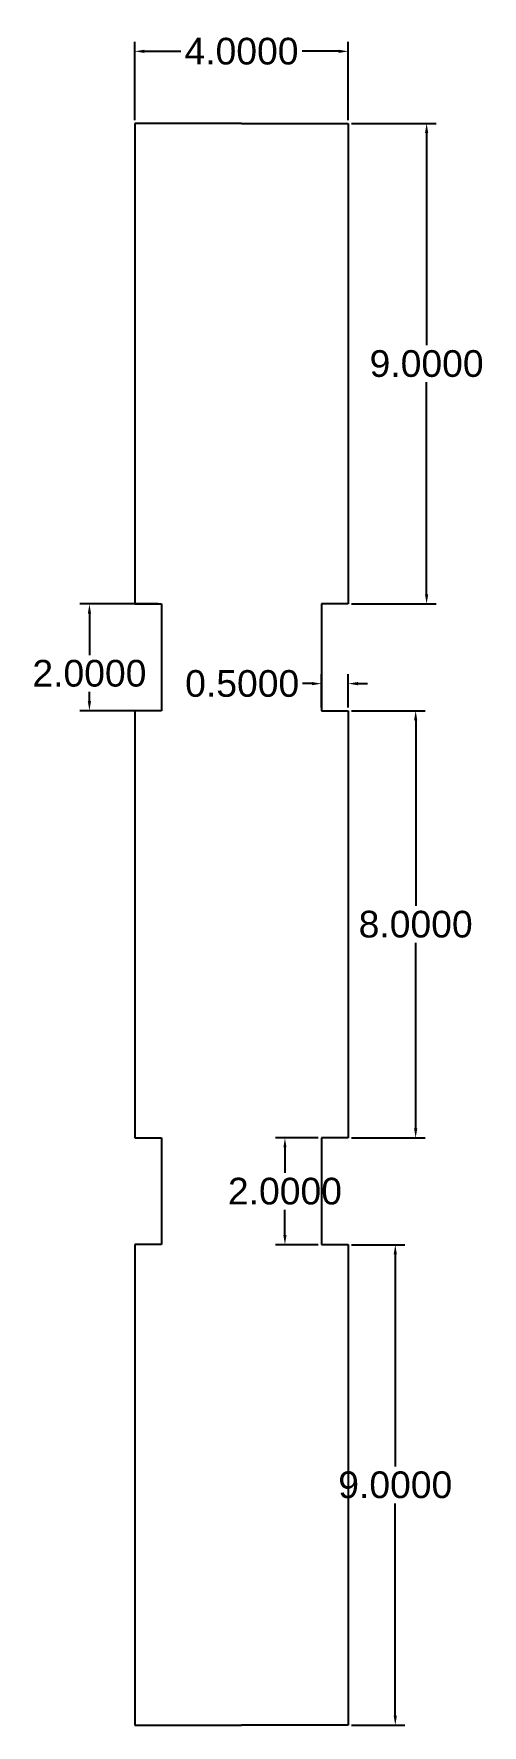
# Model space of a CAD drawing. Header units: inches. Extents: x 12.8 to 21.2, y 3.2 to 34.9.
import ezdxf

# ---------------------------------------------------------------- set-up
doc = ezdxf.new("R2010")
doc.units = ezdxf.units.IN
doc.header["$MEASUREMENT"] = 0
doc.layers.add('Measurements', color=9, linetype='Continuous')
doc.layers.add('Trigger pin', color=190, linetype='Continuous')
doc.styles.get("Standard").update_dxf_attribs({"font": 'arial.ttf'})
doc.dimstyles.get("Standard").update_dxf_attribs({"dimtxt": 0.5, "dimasz": 0.18, "dimexe": 0.18, "dimexo": 0.0625, "dimgap": 0.09, "dimtad": 0, "dimtih": 1, "dimtoh": 1, "dimdec": 4, "dimzin": 0, "dimdsep": 46, "dimtxsty": 'Standard', "dimcen": 0.09, "dimadec": 0, "dimazin": 0, "dimtfac": 1, "dimtdec": 4, "dimtofl": 0, "dimtmove": 0, "dimatfit": 3, "dimfxl": 1, "dimtolj": 1, "dimtzin": 0, "dimarcsym": 0})

# ---------------------------------------------------------------- blocks, each defined once
blk = doc.blocks.new('*D1')
at = {"layer": 'Defpoints', "color": 0, "transparency": 16777216}
for p in [(18.642, 34.58), (14.642, 33.229, 2.302), (18.642, 33.229, 2.302)]:
    blk.add_point(p, dxfattribs=at)
at = {"layer": 'Measurements', "color": 0, "lineweight": -2, "transparency": 16777216}
for p, q in [((14.642, 33.292), (14.642, 34.76)), ((14.822, 34.58), (15.505, 34.58)), ((18.462, 34.58), (17.779, 34.58)), ((18.642, 33.292), (18.642, 34.76))]:
    blk.add_line(p, q, dxfattribs=at)
at = {"layer": 'Measurements', "color": 0, "transparency": 16777216}
for points in [[(14.822, 34.61), (14.822, 34.55), (14.642, 34.58)], [(18.462, 34.61), (18.462, 34.55), (18.642, 34.58)]]:
    blk.add_solid(points, dxfattribs=at)
at = {"layer": 'Measurements', "color": 0, "transparency": 16777216, "insert": (16.642, 34.58), "char_height": 0.5, "attachment_point": 5}
blk.add_mtext('\\A1;4.0000', dxfattribs=at)
blk = doc.blocks.new('*D2')
at = {"layer": 'Defpoints', "color": 0, "transparency": 16777216}
for p in [(18.642, 33.229, 2.302), (18.642, 24.229, 2.302), (20.11, 24.229)]:
    blk.add_point(p, dxfattribs=at)
at = {"layer": 'Measurements', "color": 0, "lineweight": -2, "transparency": 16777216}
for p, q in [((18.705, 33.229), (20.29, 33.229)), ((20.11, 33.049), (20.11, 29.075)), ((20.11, 24.409), (20.11, 28.384)), ((18.705, 24.229), (20.29, 24.229))]:
    blk.add_line(p, q, dxfattribs=at)
at = {"layer": 'Measurements', "color": 0, "transparency": 16777216}
for points in [[(20.08, 33.049), (20.14, 33.049), (20.11, 33.229)], [(20.08, 24.409), (20.14, 24.409), (20.11, 24.229)]]:
    blk.add_solid(points, dxfattribs=at)
at = {"layer": 'Measurements', "color": 0, "transparency": 16777216, "insert": (20.11, 28.729), "char_height": 0.5, "attachment_point": 5}
blk.add_mtext('\\A1;9.0000', dxfattribs=at)
blk = doc.blocks.new('*D4')
at = {"layer": 'Defpoints', "color": 0, "transparency": 16777216}
for p in [(18.142, 14.229, 2.302), (17.456, 12.229), (18.142, 12.229, 2.302)]:
    blk.add_point(p, dxfattribs=at)
at = {"layer": 'Measurements', "color": 0, "lineweight": -2, "transparency": 16777216}
for p, q in [((18.08, 14.229), (17.276, 14.229)), ((17.456, 14.049), (17.456, 13.575)), ((17.456, 12.409), (17.456, 12.884)), ((18.08, 12.229), (17.276, 12.229))]:
    blk.add_line(p, q, dxfattribs=at)
at = {"layer": 'Measurements', "color": 0, "transparency": 16777216}
for points in [[(17.426, 14.049), (17.486, 14.049), (17.456, 14.229)], [(17.426, 12.409), (17.486, 12.409), (17.456, 12.229)]]:
    blk.add_solid(points, dxfattribs=at)
at = {"layer": 'Measurements', "color": 0, "transparency": 16777216, "insert": (17.456, 13.229), "char_height": 0.5, "attachment_point": 5}
blk.add_mtext('\\A1;2.0000', dxfattribs=at)
blk = doc.blocks.new('*D5')
at = {"layer": 'Defpoints', "color": 0, "transparency": 16777216}
for p in [(18.642, 22.229, 2.302), (18.642, 14.229, 2.302), (19.905, 14.229)]:
    blk.add_point(p, dxfattribs=at)
at = {"layer": 'Measurements', "color": 0, "lineweight": -2, "transparency": 16777216}
for p, q in [((18.705, 22.229), (20.085, 22.229)), ((19.905, 22.049), (19.905, 18.575)), ((19.905, 14.409), (19.905, 17.884)), ((18.705, 14.229), (20.085, 14.229))]:
    blk.add_line(p, q, dxfattribs=at)
at = {"layer": 'Measurements', "color": 0, "transparency": 16777216}
for points in [[(19.875, 22.049), (19.935, 22.049), (19.905, 22.229)], [(19.875, 14.409), (19.935, 14.409), (19.905, 14.229)]]:
    blk.add_solid(points, dxfattribs=at)
at = {"layer": 'Measurements', "color": 0, "transparency": 16777216, "insert": (19.905, 18.229), "char_height": 0.5, "attachment_point": 5}
blk.add_mtext('\\A1;8.0000', dxfattribs=at)
blk = doc.blocks.new('*D6')
at = {"layer": 'Defpoints', "color": 0, "transparency": 16777216}
for p in [(18.142, 22.737), (18.142, 22.229, 2.302), (18.642, 22.229, 2.302)]:
    blk.add_point(p, dxfattribs=at)
at = {"layer": 'Measurements', "color": 0, "lineweight": -2, "transparency": 16777216}
for p, q in [((18.142, 22.292), (18.142, 22.917)), ((18.642, 22.292), (18.642, 22.917)), ((17.962, 22.737), (17.782, 22.737)), ((18.822, 22.737), (19.002, 22.737))]:
    blk.add_line(p, q, dxfattribs=at)
at = {"layer": 'Measurements', "color": 0, "transparency": 16777216}
for points in [[(17.962, 22.767), (17.962, 22.707), (18.142, 22.737)], [(18.822, 22.767), (18.822, 22.707), (18.642, 22.737)]]:
    blk.add_solid(points, dxfattribs=at)
at = {"layer": 'Measurements', "color": 0, "transparency": 16777216, "insert": (16.655, 22.737), "char_height": 0.5, "attachment_point": 5}
blk.add_mtext('\\A1;0.5000', dxfattribs=at)
blk = doc.blocks.new('*D7')
at = {"layer": 'Defpoints', "color": 0, "transparency": 16777216}
for p in [(18.642, 12.229, 2.302), (18.642, 3.229, 2.302), (19.523, 3.229)]:
    blk.add_point(p, dxfattribs=at)
at = {"layer": 'Measurements', "color": 0, "lineweight": -2, "transparency": 16777216}
for p, q in [((18.705, 12.229), (19.703, 12.229)), ((19.523, 12.049), (19.523, 8.075)), ((19.523, 3.409), (19.523, 7.384)), ((18.705, 3.229), (19.703, 3.229))]:
    blk.add_line(p, q, dxfattribs=at)
at = {"layer": 'Measurements', "color": 0, "transparency": 16777216}
for points in [[(19.493, 12.049), (19.553, 12.049), (19.523, 12.229)], [(19.493, 3.409), (19.553, 3.409), (19.523, 3.229)]]:
    blk.add_solid(points, dxfattribs=at)
at = {"layer": 'Measurements', "color": 0, "transparency": 16777216, "insert": (19.523, 7.729), "char_height": 0.5, "attachment_point": 5}
blk.add_mtext('\\A1;9.0000', dxfattribs=at)
blk = doc.blocks.new('*D8')
at = {"layer": 'Defpoints', "color": 0, "transparency": 16777216}
for p in [(15.142, 24.229, 2.302), (13.793, 22.229), (15.142, 22.229, 2.302)]:
    blk.add_point(p, dxfattribs=at)
at = {"layer": 'Measurements', "color": 0, "lineweight": -2, "transparency": 16777216}
for p, q in [((15.08, 24.229), (13.613, 24.229)), ((13.793, 24.049), (13.793, 23.273)), ((13.793, 22.409), (13.793, 22.582)), ((15.08, 22.229), (13.613, 22.229))]:
    blk.add_line(p, q, dxfattribs=at)
at = {"layer": 'Measurements', "color": 0, "transparency": 16777216}
for points in [[(13.763, 24.049), (13.823, 24.049), (13.793, 24.229)], [(13.763, 22.409), (13.823, 22.409), (13.793, 22.229)]]:
    blk.add_solid(points, dxfattribs=at)
at = {"layer": 'Measurements', "color": 0, "transparency": 16777216, "insert": (13.793, 22.928), "char_height": 0.5, "attachment_point": 5}
blk.add_mtext('\\A1;2.0000', dxfattribs=at)

msp = doc.modelspace()

# ---------------------------------------------------------------- linework, layer by layer
at = {"layer": 'Trigger pin'}
for p, q in [((16.64217, 33.22935, 2.30199), (14.64217, 33.22935, 2.30199)), ((14.64217, 33.22935, 2.30199), (14.64217, 24.22935, 2.30199)), ((16.64217, 33.22935, 2.30199), (18.64217, 33.22935, 2.30199)), ((18.64217, 33.22935, 2.30199), (18.64217, 24.22935, 2.30199)), ((14.64217, 24.22935, 2.30199), (15.14217, 24.22935, 2.30199)), ((15.14217, 24.22935, 2.30199), (15.14217, 22.22935, 2.30199)), ((18.64217, 24.22935, 2.30199), (18.14217, 24.22935, 2.30199)), ((18.14217, 24.22935, 2.30199), (18.14217, 22.22935, 2.30199)), ((15.14217, 22.22935, 2.30199), (14.64217, 22.22935, 2.30199)), ((14.64217, 22.22935, 2.30199), (14.64217, 14.22935, 2.30199)), ((18.14217, 22.22935, 2.30199), (18.64217, 22.22935, 2.30199)), ((18.64217, 22.22935, 2.30199), (18.64217, 14.22935, 2.30199)), ((14.64217, 14.22935, 2.30199), (15.14217, 14.22935, 2.30199)), ((15.14217, 14.22935, 2.30199), (15.14217, 12.22935, 2.30199)), ((18.64217, 14.22935, 2.30199), (18.14217, 14.22935, 2.30199)), ((18.14217, 14.22935, 2.30199), (18.14217, 12.22935, 2.30199)), ((15.14217, 12.22935, 2.30199), (14.64217, 12.22935, 2.30199)), ((14.64217, 12.22935, 2.30199), (14.64217, 3.22935, 2.30199)), ((18.14217, 12.22935, 2.30199), (18.64217, 12.22935, 2.30199)), ((18.64217, 12.22935, 2.30199), (18.64217, 3.22935, 2.30199)), ((14.64217, 3.22935, 2.30199), (16.64217, 3.22935, 2.30199)), ((18.64217, 3.22935, 2.30199), (16.64217, 3.22935, 2.30199))]:
    msp.add_line(p, q, dxfattribs=at)

# ---------------------------------------------------------------- dimensions: what is measured, and where the dimension line sits
at = {"layer": 'Measurements'}
for base, p1, p2, picture, middle in [((18.64217, 34.57958), (14.64217, 33.22935, 2.30199), (18.64217, 33.22935, 2.30199), '*D1', (16.64217, 34.57958)), ((18.14217, 22.73706), (18.64217, 22.22935, 2.30199), (18.14217, 22.22935, 2.30199), '*D6', (16.65517, 22.73706))]:
    dim = msp.add_linear_dim(base=base, p1=p1, p2=p2, dimstyle='Standard', dxfattribs=at)
    dim.commit()
    dim.dimension.update_dxf_attribs({"geometry": picture, "text_midpoint": middle})
for base, p1, p2, picture, middle in [((20.10973, 24.22935), (18.64217, 33.22935, 2.30199), (18.64217, 24.22935, 2.30199), '*D2', (20.10973, 28.72935)), ((19.90538, 14.22935), (18.64217, 22.22935, 2.30199), (18.64217, 14.22935, 2.30199), '*D5', (19.90538, 18.22935)), ((17.45648, 12.22935), (18.14217, 14.22935, 2.30199), (18.14217, 12.22935, 2.30199), '*D4', (17.45648, 13.22935)), ((19.5231, 3.22935), (18.64217, 12.22935, 2.30199), (18.64217, 3.22935, 2.30199), '*D7', (19.5231, 7.72935))]:
    dim = msp.add_linear_dim(base=base, p1=p1, p2=p2, angle=90, dimstyle='Standard', dxfattribs=at)
    dim.commit()
    dim.dimension.update_dxf_attribs({"geometry": picture, "text_midpoint": middle})
dim = msp.add_linear_dim(base=(13.7926, 22.22935), p1=(15.14217, 24.22935, 2.30199), p2=(15.14217, 22.22935, 2.30199), angle=90, dimstyle='Standard', dxfattribs=at)
dim.commit()
dim.dimension.update_dxf_attribs({"geometry": '*D8', "text_midpoint": (13.7926, 22.92762), "dimtype": 160})

doc.saveas('drawing.dxf')
